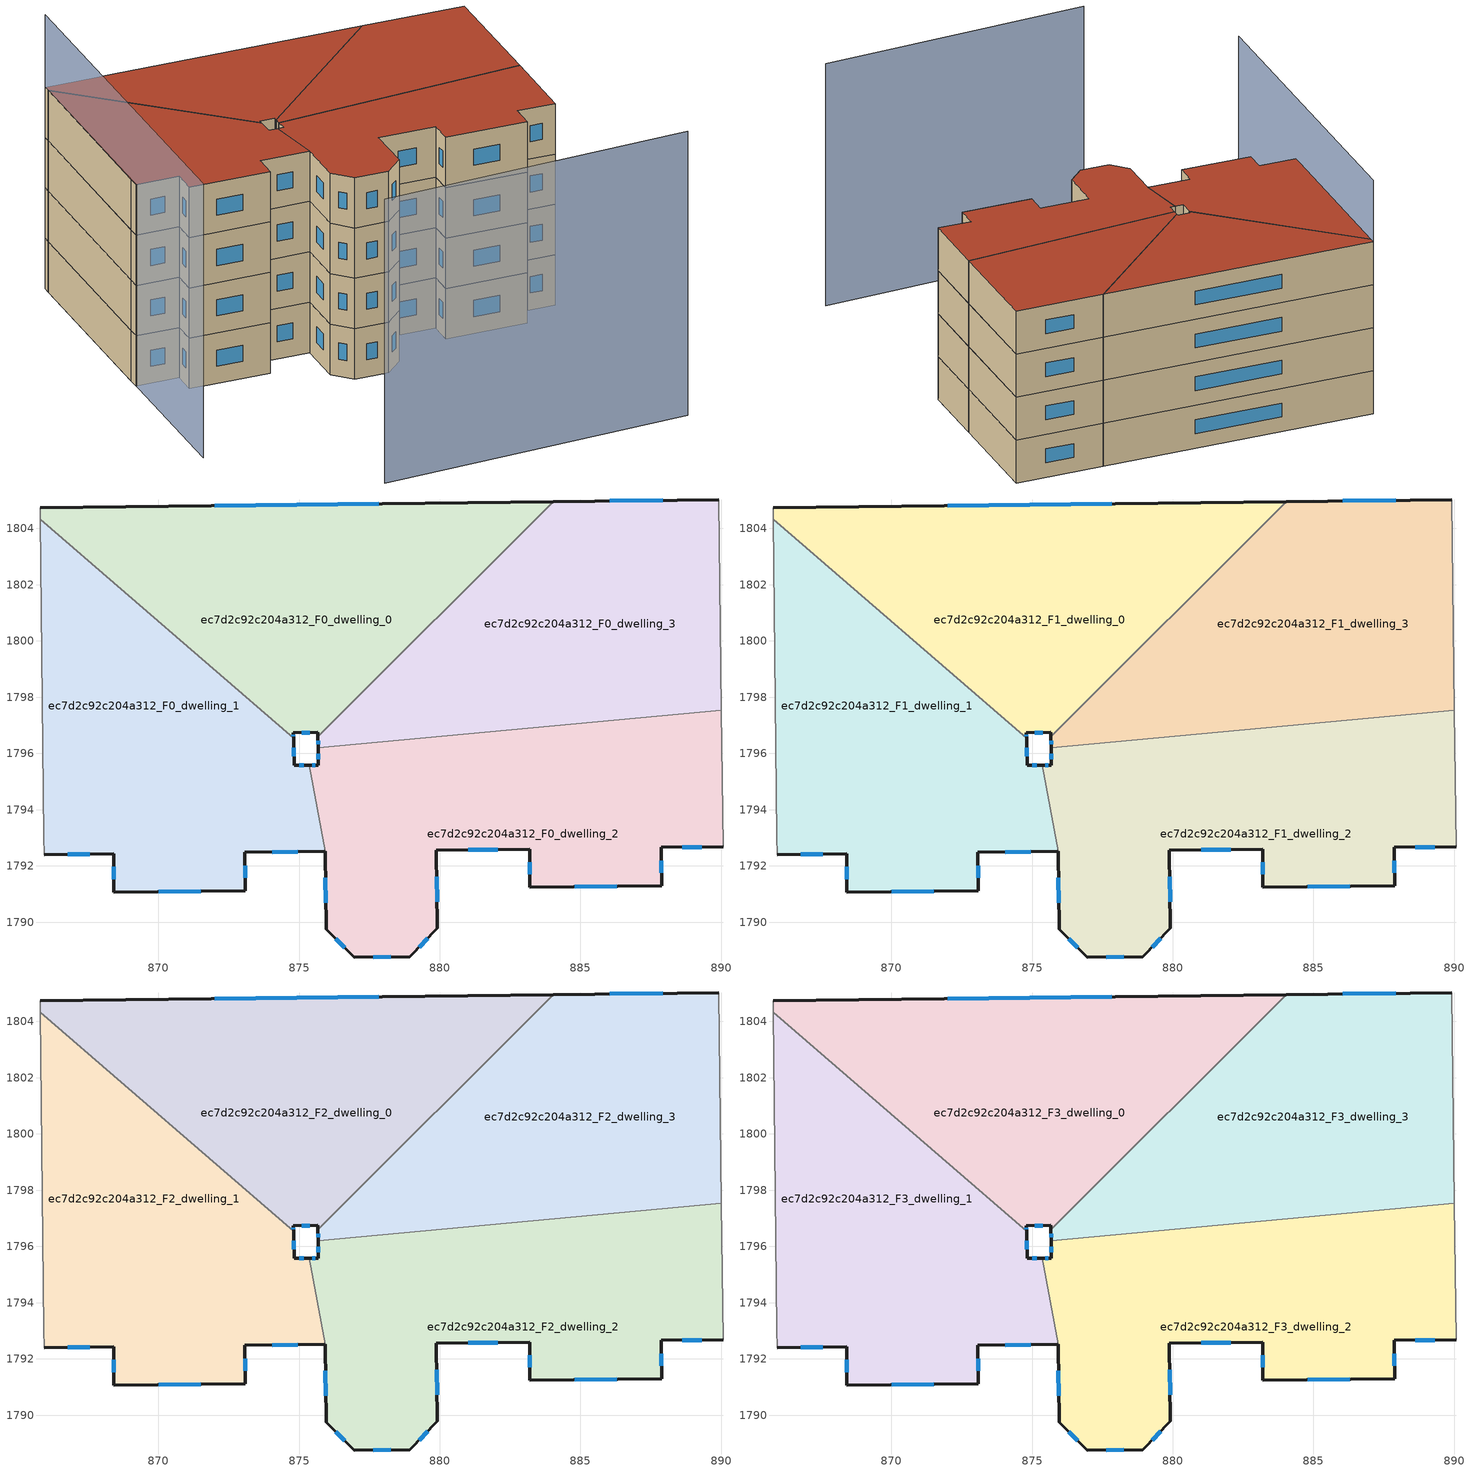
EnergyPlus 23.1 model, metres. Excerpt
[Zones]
ec7d2c92c204a312_F0_dwelling_0
 floor ground (EU_floor_Construction): 884.04,1804.95 875.67,1796.59 875.67,1796.75 874.8,1796.73 874.8,1796.54 865.8,1804.32 865.79,1804.73 z0
 wall outside (EU_wall_Construction): 874.8,1796.54 874.8,1796.73 875.67,1796.75 875.67,1796.59 / 884.04,1804.95 865.79,1804.73 z0:3
 wall adiabatic (EU_wall_Construction): 865.79,1804.73 865.8,1804.32 z0:3
 wall to ec7d2c92c204a312_F0_dwelling_3 (EU_wall_Construction): 875.67,1796.59 884.04,1804.95 z0:3
 wall to ec7d2c92c204a312_F0_dwelling_1 (EU_wall_Construction): 865.8,1804.32 874.8,1796.54 z0:3
 window (EU_Window_Construction): 875.1,1796.74 875.37,1796.74 / 874.8,1796.6 874.8,1796.67 / 877.83,1804.88 872,1804.81 z1.02:1.98
ec7d2c92c204a312_F0_dwelling_1
 floor ground (EU_floor_Construction): 874.8,1796.54 874.82,1795.57 875.35,1795.58 875.93,1792.53 875.92,1792.52 873.07,1792.48 873.09,1791.11 868.42,1791.06 868.41,1792.43 865.94,1792.4 865.93,1793.04 865.8,1804.32 z0
 wall outside (EU_wall_Construction): 865.94,1792.4 868.41,1792.43 868.42,1791.06 873.09,1791.11 873.07,1792.48 875.92,1792.52 / 875.35,1795.58 874.82,1795.57 874.8,1796.54 z0:3
 wall adiabatic (EU_wall_Construction): 865.8,1804.32 865.93,1793.04 865.94,1792.4 z0:3
 wall to ec7d2c92c204a312_F0_dwelling_2 (EU_wall_Construction): 875.92,1792.52 875.93,1792.52 / 875.93,1792.53 875.35,1795.58 z0:3
 window (EU_Window_Construction): 874.04,1792.5 874.95,1792.51 / 873.08,1791.58 873.08,1792.02 / 870.01,1791.08 871.5,1791.09 / 868.41,1791.96 868.42,1791.53 / 866.78,1792.41 867.57,1792.42 / 874.82,1795.9 874.81,1796.21 / 875.17,1795.58 875,1795.58 z1.02:1.98
ec7d2c92c204a312_F0_dwelling_2
 floor ground (EU_floor_Construction): 890.01,1797.53 890.07,1792.68 887.87,1792.66 887.88,1791.29 883.2,1791.24 883.19,1792.6 879.88,1792.56 879.92,1789.78 878.93,1788.77 876.97,1788.75 875.96,1789.74 875.92,1792.52 875.93,1792.52 875.35,1795.58 875.69,1795.59 875.68,1796.2 z0
 wall outside (EU_wall_Construction): 875.68,1796.2 875.69,1795.59 875.35,1795.58 / 875.92,1792.52 875.96,1789.74 876.97,1788.75 878.93,1788.77 879.92,1789.78 879.88,1792.56 883.19,1792.6 883.2,1791.24 887.88,1791.29 887.87,1792.66 890.07,1792.68 z0:3
 wall adiabatic (EU_wall_Construction): 890.07,1792.68 890.01,1797.53 z0:3
 wall to ec7d2c92c204a312_F0_dwelling_3 (EU_wall_Construction): 890.01,1797.53 875.68,1796.2 z0:3
 window (EU_Window_Construction): 875.58,1795.58 875.47,1795.58 / 875.68,1795.99 875.69,1795.8 / 888.62,1792.67 889.32,1792.67 / 887.88,1791.76 887.87,1792.19 / 884.8,1791.26 886.29,1791.27 / 883.2,1792.14 883.2,1791.7 / 881.01,1792.57 882.07,1792.59 / 879.91,1790.73 879.9,1791.61 / 879.27,1789.12 879.58,1789.44 / 877.64,1788.76 878.26,1788.77 / 876.3,1789.41 876.63,1789.09 / 875.94,1791.58 875.95,1790.69 z1.02:1.98
ec7d2c92c204a312_F0_dwelling_3
 floor ground (EU_floor_Construction): 889.93,1805.02 890.01,1797.53 875.68,1796.2 875.67,1796.59 884.04,1804.95 z0
 wall outside (EU_wall_Construction): 875.67,1796.59 875.68,1796.2 / 889.93,1805.02 884.04,1804.95 z0:3
 wall adiabatic (EU_wall_Construction): 890.01,1797.53 889.93,1805.02 z0:3
 window (EU_Window_Construction): 875.68,1796.45 875.68,1796.33 / 887.92,1805 886.04,1804.98 z1.02:1.98
ec7d2c92c204a312_F1_dwelling_0
 floor to ec7d2c92c204a312_F0_dwelling_0 (EU_floor_Construction): 884.04,1804.95 875.67,1796.59 875.67,1796.75 874.8,1796.73 874.8,1796.54 865.8,1804.32 865.79,1804.73 z3
 wall outside (EU_wall_Construction): 874.8,1796.54 874.8,1796.73 875.67,1796.75 875.67,1796.59 / 884.04,1804.95 865.79,1804.73 z3:6
 wall adiabatic (EU_wall_Construction): 865.79,1804.73 865.8,1804.32 z3:6
 wall to ec7d2c92c204a312_F1_dwelling_3 (EU_wall_Construction): 875.67,1796.59 884.04,1804.95 z3:6
 wall to ec7d2c92c204a312_F1_dwelling_1 (EU_wall_Construction): 865.8,1804.32 874.8,1796.54 z3:6
 window (EU_Window_Construction): 875.1,1796.74 875.37,1796.74 / 874.8,1796.6 874.8,1796.67 / 877.83,1804.88 872,1804.81 z4.02:4.98
ec7d2c92c204a312_F1_dwelling_1
 floor to ec7d2c92c204a312_F0_dwelling_1 (EU_floor_Construction): 874.8,1796.54 874.82,1795.57 875.35,1795.58 875.93,1792.52 875.92,1792.52 873.07,1792.48 873.09,1791.11 868.42,1791.06 868.41,1792.43 865.94,1792.4 865.93,1793.04 865.8,1804.32 z3
 wall outside (EU_wall_Construction): 865.94,1792.4 868.41,1792.43 868.42,1791.06 873.09,1791.11 873.07,1792.48 875.92,1792.52 / 875.35,1795.58 874.82,1795.57 874.8,1796.54 z3:6
 wall adiabatic (EU_wall_Construction): 865.8,1804.32 865.93,1793.04 865.94,1792.4 z3:6
 wall to ec7d2c92c204a312_F1_dwelling_2 (EU_wall_Construction): 875.92,1792.52 875.93,1792.52 / 875.93,1792.53 875.35,1795.58 z3:6
 window (EU_Window_Construction): 874.04,1792.5 874.95,1792.51 / 873.08,1791.58 873.08,1792.02 / 870.01,1791.08 871.5,1791.09 / 868.41,1791.96 868.42,1791.53 / 866.78,1792.41 867.57,1792.42 / 874.82,1795.9 874.81,1796.21 / 875.17,1795.58 875,1795.58 z4.02:4.98
ec7d2c92c204a312_F1_dwelling_2
 floor to ec7d2c92c204a312_F0_dwelling_2 (EU_floor_Construction): 890.01,1797.53 890.07,1792.68 887.87,1792.66 887.88,1791.29 883.2,1791.24 883.19,1792.6 879.88,1792.56 879.92,1789.78 878.93,1788.77 876.97,1788.75 875.96,1789.74 875.92,1792.52 875.93,1792.52 875.35,1795.58 875.69,1795.59 875.68,1796.2 z3
 wall outside (EU_wall_Construction): 875.68,1796.2 875.69,1795.59 875.35,1795.58 / 875.92,1792.52 875.96,1789.74 876.97,1788.75 878.93,1788.77 879.92,1789.78 879.88,1792.56 883.19,1792.6 883.2,1791.24 887.88,1791.29 887.87,1792.66 890.07,1792.68 z3:6
 wall adiabatic (EU_wall_Construction): 890.07,1792.68 890.01,1797.53 z3:6
 wall to ec7d2c92c204a312_F1_dwelling_3 (EU_wall_Construction): 890.01,1797.53 875.68,1796.2 z3:6
 window (EU_Window_Construction): 875.58,1795.58 875.47,1795.58 / 875.68,1795.99 875.69,1795.8 / 888.62,1792.67 889.32,1792.67 / 887.88,1791.76 887.87,1792.19 / 884.8,1791.26 886.29,1791.27 / 883.2,1792.14 883.2,1791.7 / 881.01,1792.57 882.07,1792.59 / 879.91,1790.73 879.9,1791.61 / 879.27,1789.12 879.58,1789.44 / 877.64,1788.76 878.26,1788.77 / 876.3,1789.41 876.63,1789.09 / 875.94,1791.58 875.95,1790.69 z4.02:4.98
ec7d2c92c204a312_F1_dwelling_3
 floor to ec7d2c92c204a312_F0_dwelling_3 (EU_floor_Construction): 889.92,1805.02 890.01,1797.53 875.68,1796.2 875.67,1796.59 884.04,1804.95 z3
 wall outside (EU_wall_Construction): 875.67,1796.59 875.68,1796.2 / 889.93,1805.02 884.04,1804.95 z3:6
 wall adiabatic (EU_wall_Construction): 890.01,1797.53 889.93,1805.02 z3:6
 window (EU_Window_Construction): 875.68,1796.45 875.68,1796.33 / 887.92,1805 886.04,1804.98 z4.02:4.98
ec7d2c92c204a312_F2_dwelling_0
 floor to ec7d2c92c204a312_F1_dwelling_0 (EU_floor_Construction): 884.04,1804.95 875.67,1796.59 875.67,1796.75 874.8,1796.73 874.8,1796.54 865.8,1804.32 865.79,1804.73 z6
 wall outside (EU_wall_Construction): 874.8,1796.54 874.8,1796.73 875.67,1796.75 875.67,1796.59 / 884.04,1804.95 865.79,1804.73 z6:9
 wall adiabatic (EU_wall_Construction): 865.79,1804.73 865.8,1804.32 z6:9
 wall to ec7d2c92c204a312_F2_dwelling_3 (EU_wall_Construction): 875.67,1796.59 884.04,1804.95 z6:9
 wall to ec7d2c92c204a312_F2_dwelling_1 (EU_wall_Construction): 865.8,1804.32 874.8,1796.54 z6:9
 window (EU_Window_Construction): 875.1,1796.74 875.37,1796.74 / 874.8,1796.6 874.8,1796.67 / 877.83,1804.88 872,1804.81 z7.02:7.98
ec7d2c92c204a312_F2_dwelling_1
 floor to ec7d2c92c204a312_F1_dwelling_1 (EU_floor_Construction): 874.8,1796.54 874.82,1795.57 875.35,1795.58 875.93,1792.52 875.92,1792.52 873.07,1792.48 873.09,1791.11 868.42,1791.06 868.41,1792.43 865.94,1792.4 865.93,1793.04 865.8,1804.32 z6
 wall outside (EU_wall_Construction): 865.94,1792.4 868.41,1792.43 868.42,1791.06 873.09,1791.11 873.07,1792.48 875.92,1792.52 / 875.35,1795.58 874.82,1795.57 874.8,1796.54 z6:9
 wall adiabatic (EU_wall_Construction): 865.8,1804.32 865.93,1793.04 865.94,1792.4 z6:9
 wall to ec7d2c92c204a312_F2_dwelling_2 (EU_wall_Construction): 875.92,1792.52 875.93,1792.52 / 875.93,1792.53 875.35,1795.58 z6:9
 window (EU_Window_Construction): 874.04,1792.5 874.95,1792.51 / 873.08,1791.58 873.08,1792.02 / 870.01,1791.08 871.5,1791.09 / 868.41,1791.96 868.42,1791.53 / 866.78,1792.41 867.57,1792.42 / 874.82,1795.9 874.81,1796.21 / 875.17,1795.58 875,1795.58 z7.02:7.98
ec7d2c92c204a312_F2_dwelling_2
 floor to ec7d2c92c204a312_F1_dwelling_2 (EU_floor_Construction): 890.01,1797.53 890.07,1792.68 887.87,1792.66 887.88,1791.29 883.2,1791.24 883.19,1792.6 879.88,1792.56 879.92,1789.78 878.93,1788.77 876.97,1788.75 875.96,1789.74 875.92,1792.52 875.93,1792.52 875.35,1795.58 875.69,1795.59 875.68,1796.2 z6
 wall outside (EU_wall_Construction): 875.68,1796.2 875.69,1795.59 875.35,1795.58 / 875.92,1792.52 875.96,1789.74 876.97,1788.75 878.93,1788.77 879.92,1789.78 879.88,1792.56 883.19,1792.6 883.2,1791.24 887.88,1791.29 887.87,1792.66 890.07,1792.68 z6:9
 wall adiabatic (EU_wall_Construction): 890.07,1792.68 890.01,1797.53 z6:9
 wall to ec7d2c92c204a312_F2_dwelling_3 (EU_wall_Construction): 890.01,1797.53 875.68,1796.2 z6:9
 window (EU_Window_Construction): 875.58,1795.58 875.47,1795.58 / 875.68,1795.99 875.69,1795.8 / 888.62,1792.67 889.32,1792.67 / 887.88,1791.76 887.87,1792.19 / 884.8,1791.26 886.29,1791.27 / 883.2,1792.14 883.2,1791.7 / 881.01,1792.57 882.07,1792.59 / 879.91,1790.73 879.9,1791.61 / 879.27,1789.12 879.58,1789.44 / 877.64,1788.76 878.26,1788.77 / 876.3,1789.41 876.63,1789.09 / 875.94,1791.58 875.95,1790.69 z7.02:7.98
ec7d2c92c204a312_F2_dwelling_3
 floor to ec7d2c92c204a312_F1_dwelling_3 (EU_floor_Construction): 889.92,1805.02 890.01,1797.53 875.68,1796.2 875.67,1796.59 884.04,1804.95 z6
 wall outside (EU_wall_Construction): 875.67,1796.59 875.68,1796.2 / 889.93,1805.02 884.04,1804.95 z6:9
 wall adiabatic (EU_wall_Construction): 890.01,1797.53 889.93,1805.02 z6:9
 window (EU_Window_Construction): 875.68,1796.45 875.68,1796.33 / 887.92,1805 886.04,1804.98 z7.02:7.98
ec7d2c92c204a312_F3_dwelling_0
 floor to ec7d2c92c204a312_F2_dwelling_0 (EU_floor_Construction): 884.04,1804.95 875.67,1796.59 875.67,1796.75 874.8,1796.73 874.8,1796.54 865.8,1804.32 865.79,1804.73 z9
 wall outside (EU_wall_Construction): 874.8,1796.54 874.8,1796.73 875.67,1796.75 875.67,1796.59 / 884.04,1804.95 865.79,1804.73 z9:12
 wall adiabatic (EU_wall_Construction): 865.79,1804.73 865.8,1804.32 z9:12
 wall to ec7d2c92c204a312_F3_dwelling_3 (EU_wall_Construction): 875.67,1796.59 884.04,1804.95 z9:12
 wall to ec7d2c92c204a312_F3_dwelling_1 (EU_wall_Construction): 865.8,1804.32 874.8,1796.54 z9:12
 window (EU_Window_Construction): 875.1,1796.74 875.37,1796.74 / 874.8,1796.6 874.8,1796.67 / 877.83,1804.88 872,1804.81 z10.02:10.98
 roof outside (EU_roof_Construction): 875.67,1796.59 884.04,1804.95 865.79,1804.73 865.8,1804.32 874.8,1796.54 874.8,1796.73 875.67,1796.75 z12
ec7d2c92c204a312_F3_dwelling_1
 floor to ec7d2c92c204a312_F2_dwelling_1 (EU_floor_Construction): 874.8,1796.54 874.82,1795.57 875.35,1795.58 875.93,1792.52 875.92,1792.52 873.07,1792.48 873.09,1791.11 868.42,1791.06 868.41,1792.43 865.94,1792.4 865.93,1793.04 865.8,1804.32 z9
 wall outside (EU_wall_Construction): 865.94,1792.4 868.41,1792.43 868.42,1791.06 873.09,1791.11 873.07,1792.48 875.92,1792.52 / 875.35,1795.58 874.82,1795.57 874.8,1796.54 z9:12
 wall adiabatic (EU_wall_Construction): 865.8,1804.32 865.93,1793.04 865.94,1792.4 z9:12
 wall to ec7d2c92c204a312_F3_dwelling_2 (EU_wall_Construction): 875.92,1792.52 875.93,1792.52 / 875.93,1792.53 875.35,1795.58 z9:12
 window (EU_Window_Construction): 874.04,1792.5 874.95,1792.51 / 873.08,1791.58 873.08,1792.02 / 870.01,1791.08 871.5,1791.09 / 868.41,1791.96 868.42,1791.53 / 866.78,1792.41 867.57,1792.42 / 874.82,1795.9 874.81,1796.21 / 875.17,1795.58 875,1795.58 z10.02:10.98
 roof outside (EU_roof_Construction): 875.93,1792.52 875.35,1795.58 874.82,1795.57 874.8,1796.54 865.8,1804.32 865.93,1793.04 865.94,1792.4 868.41,1792.43 868.42,1791.06 873.09,1791.11 873.07,1792.48 875.92,1792.52 z12
ec7d2c92c204a312_F3_dwelling_2
 floor to ec7d2c92c204a312_F2_dwelling_2 (EU_floor_Construction): 890.01,1797.53 890.07,1792.68 887.87,1792.66 887.88,1791.29 883.2,1791.24 883.19,1792.6 879.88,1792.56 879.92,1789.78 878.93,1788.77 876.97,1788.75 875.96,1789.74 875.92,1792.52 875.93,1792.52 875.35,1795.58 875.69,1795.59 875.68,1796.2 z9
 wall outside (EU_wall_Construction): 875.68,1796.2 875.69,1795.59 875.35,1795.58 / 875.92,1792.52 875.96,1789.74 876.97,1788.75 878.93,1788.77 879.92,1789.78 879.88,1792.56 883.19,1792.6 883.2,1791.24 887.88,1791.29 887.87,1792.66 890.07,1792.68 z9:12
 wall adiabatic (EU_wall_Construction): 890.07,1792.68 890.01,1797.53 z9:12
 wall to ec7d2c92c204a312_F3_dwelling_3 (EU_wall_Construction): 890.01,1797.53 875.68,1796.2 z9:12
 window (EU_Window_Construction): 875.58,1795.58 875.47,1795.58 / 875.68,1795.99 875.69,1795.8 / 888.62,1792.67 889.32,1792.67 / 887.88,1791.76 887.87,1792.19 / 884.8,1791.26 886.29,1791.27 / 883.2,1792.14 883.2,1791.7 / 881.01,1792.57 882.07,1792.59 / 879.91,1790.73 879.9,1791.61 / 879.27,1789.12 879.58,1789.44 / 877.64,1788.76 878.26,1788.77 / 876.3,1789.41 876.63,1789.09 / 875.94,1791.58 875.95,1790.69 z10.02:10.98
 roof outside (EU_roof_Construction): 887.88,1791.29 887.87,1792.66 890.07,1792.68 890.01,1797.53 875.68,1796.2 875.69,1795.59 875.35,1795.58 875.93,1792.52 875.92,1792.52 875.96,1789.74 876.97,1788.75 878.93,1788.77 879.92,1789.78 879.88,1792.56 883.19,1792.6 883.2,1791.24 z12
ec7d2c92c204a312_F3_dwelling_3
 floor to ec7d2c92c204a312_F2_dwelling_3 (EU_floor_Construction): 889.92,1805.02 890.01,1797.53 875.68,1796.2 875.67,1796.59 884.04,1804.95 z9
 wall outside (EU_wall_Construction): 875.67,1796.59 875.68,1796.2 / 889.93,1805.02 884.04,1804.95 z9:12
 wall adiabatic (EU_wall_Construction): 890.01,1797.53 889.93,1805.02 z9:12
 window (EU_Window_Construction): 875.68,1796.45 875.68,1796.33 / 887.92,1805 886.04,1804.98 z10.02:10.98
 roof outside (EU_roof_Construction): 890.01,1797.53 889.93,1805.02 884.04,1804.95 875.67,1796.59 875.68,1796.2 z12
shading: 873.84,1776.98 891.69,1778.17 z0:16.9; 865.79,1804.73 866.05,1783.37 z0:16.3
[Building]
EU S2 Campaign: North Axis=0; Terrain=City; Solar Distribution=FullExterior
[Site:Location]
Vienna: Latitude=48; Longitude=16.5; Time Zone=1; Elevation=183
[SizingPeriod:WeatherFileDays]
AnnualSizingPeriod: Begin Month=1; Begin Day of Month=1; End Month=12; End Day of Month=31; Day of Week for Start Day=Monday; Use Weather File Daylight Saving Period=No; Use Weather File Rain and Snow Indicators=No
[MATERIAL]
EU_InternalMass_Material: Roughness=MediumRough; Thickness=0.1; Conductivity=1; Density=1800; Specific Heat=900; Thermal Absorptance=0.9; Solar Absorptance=0.7; Visible Absorptance=0.7
[MATERIAL:NOMASS] Roughness=MediumRough; Thermal Absorptance=0.9; Solar Absorptance=0.7; Visible Absorptance=0.7
Name | Thermal Resistance
EU_wall_NoMass | 0.942466
EU_roof_NoMass | 0.551687
EU_floor_NoMass | 0.66527
[WINDOWMATERIAL:SIMPLEGLAZINGSYSTEM]
EU_Window_SimpleGlazing: UFactor=2.03367; Solar Heat Gain Coefficient=0.65; Visible Transmittance=0.65
[CONSTRUCTION]
EU_wall_Construction: EU_wall_NoMass
EU_roof_Construction: EU_roof_NoMass
EU_floor_Construction: EU_floor_NoMass
EU_Window_Construction: EU_Window_SimpleGlazing
EU_InternalMass_Construction: EU_InternalMass_Material
[ZONE] Type=1; Multiplier=1; Ceiling Height=autocalculate; Floor Area=autocalculate; Part of Total Floor Area=Yes
Name | Volume
ec7d2c92c204a312_F0_dwelling_0; ec7d2c92c204a312_F1_dwelling_0; ec7d2c92c204a312_F2_dwelling_0; ec7d2c92c204a312_F3_dwelling_0 | 242.654
ec7d2c92c204a312_F0_dwelling_1 | 240.064
ec7d2c92c204a312_F1_dwelling_1; ec7d2c92c204a312_F2_dwelling_1; ec7d2c92c204a312_F3_dwelling_1 | 240.065
ec7d2c92c204a312_F0_dwelling_2; ec7d2c92c204a312_F1_dwelling_2; ec7d2c92c204a312_F2_dwelling_2; ec7d2c92c204a312_F3_dwelling_2 | 245.219
ec7d2c92c204a312_F0_dwelling_3; ec7d2c92c204a312_F1_dwelling_3; ec7d2c92c204a312_F2_dwelling_3; ec7d2c92c204a312_F3_dwelling_3 | 242.657
[INTERNALMASS] Construction=EU_InternalMass_Construction
Name | Zone or ZoneList | Surface Area
ec7d2c92c204a312_F0_dwelling_0_EU_InternalMass | ec7d2c92c204a312_F0_dwelling_0 | 80.8844
ec7d2c92c204a312_F0_dwelling_1_EU_InternalMass | ec7d2c92c204a312_F0_dwelling_1 | 80.0224
ec7d2c92c204a312_F0_dwelling_2_EU_InternalMass | ec7d2c92c204a312_F0_dwelling_2 | 81.7395
ec7d2c92c204a312_F0_dwelling_3_EU_InternalMass | ec7d2c92c204a312_F0_dwelling_3 | 80.8855
ec7d2c92c204a312_F1_dwelling_0_EU_InternalMass | ec7d2c92c204a312_F1_dwelling_0 | 80.8844
ec7d2c92c204a312_F1_dwelling_1_EU_InternalMass | ec7d2c92c204a312_F1_dwelling_1 | 80.0224
ec7d2c92c204a312_F1_dwelling_2_EU_InternalMass | ec7d2c92c204a312_F1_dwelling_2 | 81.7395
ec7d2c92c204a312_F1_dwelling_3_EU_InternalMass | ec7d2c92c204a312_F1_dwelling_3 | 80.8855
ec7d2c92c204a312_F2_dwelling_0_EU_InternalMass | ec7d2c92c204a312_F2_dwelling_0 | 80.8844
ec7d2c92c204a312_F2_dwelling_1_EU_InternalMass | ec7d2c92c204a312_F2_dwelling_1 | 80.0224
ec7d2c92c204a312_F2_dwelling_2_EU_InternalMass | ec7d2c92c204a312_F2_dwelling_2 | 81.7395
ec7d2c92c204a312_F2_dwelling_3_EU_InternalMass | ec7d2c92c204a312_F2_dwelling_3 | 80.8855
ec7d2c92c204a312_F3_dwelling_0_EU_InternalMass | ec7d2c92c204a312_F3_dwelling_0 | 80.8844
ec7d2c92c204a312_F3_dwelling_1_EU_InternalMass | ec7d2c92c204a312_F3_dwelling_1 | 80.0224
ec7d2c92c204a312_F3_dwelling_2_EU_InternalMass | ec7d2c92c204a312_F3_dwelling_2 | 81.7395
ec7d2c92c204a312_F3_dwelling_3_EU_InternalMass | ec7d2c92c204a312_F3_dwelling_3 | 80.8855
[OTHEREQUIPMENT] Fuel Type=Electricity; Design Level Calculation Method=Watts/Area; Power per Zone Floor Area=1; Fraction Latent=0; Fraction Radiant=0; Fraction Lost=0; Carbon Dioxide Generation Rate=0; EndUse Subcategory=EU_Step8_InternalGains
Name | Zone or ZoneList or Space or SpaceList | Schedule
EU_Step8_InternalGain_ec7d2c92c204a312_F0_dwelling_0_f000 | ec7d2c92c204a312_F0_dwelling_0 | EU_Step8_GainSchedule_ec7d2c92c204a312_F0_dwelling_0_f000
EU_Step8_InternalGain_ec7d2c92c204a312_F0_dwelling_1_f000 | ec7d2c92c204a312_F0_dwelling_1 | EU_Step8_GainSchedule_ec7d2c92c204a312_F0_dwelling_1_f000
EU_Step8_InternalGain_ec7d2c92c204a312_F0_dwelling_2_f000 | ec7d2c92c204a312_F0_dwelling_2 | EU_Step8_GainSchedule_ec7d2c92c204a312_F0_dwelling_2_f000
EU_Step8_InternalGain_ec7d2c92c204a312_F0_dwelling_3_f000 | ec7d2c92c204a312_F0_dwelling_3 | EU_Step8_GainSchedule_ec7d2c92c204a312_F0_dwelling_3_f000
EU_Step8_InternalGain_ec7d2c92c204a312_F1_dwelling_0_f000 | ec7d2c92c204a312_F1_dwelling_0 | EU_Step8_GainSchedule_ec7d2c92c204a312_F1_dwelling_0_f000
EU_Step8_InternalGain_ec7d2c92c204a312_F1_dwelling_1_f000 | ec7d2c92c204a312_F1_dwelling_1 | EU_Step8_GainSchedule_ec7d2c92c204a312_F1_dwelling_1_f000
EU_Step8_InternalGain_ec7d2c92c204a312_F1_dwelling_2_f000 | ec7d2c92c204a312_F1_dwelling_2 | EU_Step8_GainSchedule_ec7d2c92c204a312_F1_dwelling_2_f000
EU_Step8_InternalGain_ec7d2c92c204a312_F1_dwelling_3_f000 | ec7d2c92c204a312_F1_dwelling_3 | EU_Step8_GainSchedule_ec7d2c92c204a312_F1_dwelling_3_f000
EU_Step8_InternalGain_ec7d2c92c204a312_F2_dwelling_0_f000 | ec7d2c92c204a312_F2_dwelling_0 | EU_Step8_GainSchedule_ec7d2c92c204a312_F2_dwelling_0_f000
EU_Step8_InternalGain_ec7d2c92c204a312_F2_dwelling_1_f000 | ec7d2c92c204a312_F2_dwelling_1 | EU_Step8_GainSchedule_ec7d2c92c204a312_F2_dwelling_1_f000
EU_Step8_InternalGain_ec7d2c92c204a312_F2_dwelling_2_f000 | ec7d2c92c204a312_F2_dwelling_2 | EU_Step8_GainSchedule_ec7d2c92c204a312_F2_dwelling_2_f000
EU_Step8_InternalGain_ec7d2c92c204a312_F2_dwelling_3_f000 | ec7d2c92c204a312_F2_dwelling_3 | EU_Step8_GainSchedule_ec7d2c92c204a312_F2_dwelling_3_f000
EU_Step8_InternalGain_ec7d2c92c204a312_F3_dwelling_0_f000 | ec7d2c92c204a312_F3_dwelling_0 | EU_Step8_GainSchedule_ec7d2c92c204a312_F3_dwelling_0_f000
EU_Step8_InternalGain_ec7d2c92c204a312_F3_dwelling_1_f000 | ec7d2c92c204a312_F3_dwelling_1 | EU_Step8_GainSchedule_ec7d2c92c204a312_F3_dwelling_1_f000
EU_Step8_InternalGain_ec7d2c92c204a312_F3_dwelling_2_f000 | ec7d2c92c204a312_F3_dwelling_2 | EU_Step8_GainSchedule_ec7d2c92c204a312_F3_dwelling_2_f000
EU_Step8_InternalGain_ec7d2c92c204a312_F3_dwelling_3_f000 | ec7d2c92c204a312_F3_dwelling_3 | EU_Step8_GainSchedule_ec7d2c92c204a312_F3_dwelling_3_f000
[ZONEVENTILATION:DESIGNFLOWRATE] Schedule=EU_AlwaysOn; Design Flow Rate Calculation Method=AirChanges/Hour; Air Changes per Hour=0.530523; Ventilation Type=Natural; Fan Pressure Rise=0; Fan Total Efficiency=1; Constant Term Coefficient=1; Temperature Term Coefficient=0; Velocity Term Coefficient=0; Velocity Squared Term Coefficient=0; Minimum Indoor Temperature=-100; Maximum Indoor Temperature=100; Delta Temperature=-100; Minimum Outdoor Temperature=-100; Maximum Outdoor Temperature=100; Maximum Wind Speed=40
Name | Zone or ZoneList or Space or SpaceList
EU_ConstantAir_ec7d2c92c204a312_F0_dwelling_0 | ec7d2c92c204a312_F0_dwelling_0
EU_ConstantAir_ec7d2c92c204a312_F0_dwelling_1 | ec7d2c92c204a312_F0_dwelling_1
EU_ConstantAir_ec7d2c92c204a312_F0_dwelling_2 | ec7d2c92c204a312_F0_dwelling_2
EU_ConstantAir_ec7d2c92c204a312_F0_dwelling_3 | ec7d2c92c204a312_F0_dwelling_3
EU_ConstantAir_ec7d2c92c204a312_F1_dwelling_0 | ec7d2c92c204a312_F1_dwelling_0
EU_ConstantAir_ec7d2c92c204a312_F1_dwelling_1 | ec7d2c92c204a312_F1_dwelling_1
EU_ConstantAir_ec7d2c92c204a312_F1_dwelling_2 | ec7d2c92c204a312_F1_dwelling_2
EU_ConstantAir_ec7d2c92c204a312_F1_dwelling_3 | ec7d2c92c204a312_F1_dwelling_3
EU_ConstantAir_ec7d2c92c204a312_F2_dwelling_0 | ec7d2c92c204a312_F2_dwelling_0
EU_ConstantAir_ec7d2c92c204a312_F2_dwelling_1 | ec7d2c92c204a312_F2_dwelling_1
EU_ConstantAir_ec7d2c92c204a312_F2_dwelling_2 | ec7d2c92c204a312_F2_dwelling_2
EU_ConstantAir_ec7d2c92c204a312_F2_dwelling_3 | ec7d2c92c204a312_F2_dwelling_3
EU_ConstantAir_ec7d2c92c204a312_F3_dwelling_0 | ec7d2c92c204a312_F3_dwelling_0
EU_ConstantAir_ec7d2c92c204a312_F3_dwelling_1 | ec7d2c92c204a312_F3_dwelling_1
EU_ConstantAir_ec7d2c92c204a312_F3_dwelling_2 | ec7d2c92c204a312_F3_dwelling_2
EU_ConstantAir_ec7d2c92c204a312_F3_dwelling_3 | ec7d2c92c204a312_F3_dwelling_3
[HVACTEMPLATE:THERMOSTAT] Constant Heating Setpoint=20; Constant Cooling Setpoint=50
EU_HeatOnly_ec7d2c92c204a312_F0_dwelling_0; EU_HeatOnly_ec7d2c92c204a312_F0_dwelling_1; EU_HeatOnly_ec7d2c92c204a312_F0_dwelling_2; EU_HeatOnly_ec7d2c92c204a312_F0_dwelling_3; EU_HeatOnly_ec7d2c92c204a312_F1_dwelling_0; EU_HeatOnly_ec7d2c92c204a312_F1_dwelling_1; EU_HeatOnly_ec7d2c92c204a312_F1_dwelling_2; EU_HeatOnly_ec7d2c92c204a312_F1_dwelling_3; EU_HeatOnly_ec7d2c92c204a312_F2_dwelling_0; EU_HeatOnly_ec7d2c92c204a312_F2_dwelling_1; EU_HeatOnly_ec7d2c92c204a312_F2_dwelling_2; EU_HeatOnly_ec7d2c92c204a312_F2_dwelling_3; EU_HeatOnly_ec7d2c92c204a312_F3_dwelling_0; EU_HeatOnly_ec7d2c92c204a312_F3_dwelling_1; EU_HeatOnly_ec7d2c92c204a312_F3_dwelling_2; EU_HeatOnly_ec7d2c92c204a312_F3_dwelling_3
[HVACTEMPLATE:ZONE:IDEALLOADSAIRSYSTEM] System Availability Schedule=EU_AlwaysOn; Maximum Heating Supply Air Temperature=50; Minimum Cooling Supply Air Temperature=13; Maximum Heating Supply Air Humidity Ratio=0.0156; Minimum Cooling Supply Air Humidity Ratio=0.0077; Heating Limit=NoLimit; Cooling Limit=NoLimit; Heating Availability Schedule=EU_AlwaysOn; Cooling Availability Schedule=EU_CoolingOff; Dehumidification Control Type=ConstantSensibleHeatRatio; Cooling Sensible Heat Ratio=0.7; Dehumidification Setpoint=60; Humidification Control Type=None; Humidification Setpoint=30; Outdoor Air Method=None; Outdoor Air Flow Rate per Person=0.00944; Outdoor Air Flow Rate per Zone Floor Area=0; Outdoor Air Flow Rate per Zone=0; Demand Controlled Ventilation Type=None; Outdoor Air Economizer Type=NoEconomizer; Heat Recovery Type=None; Sensible Heat Recovery Effectiveness=0.7; Latent Heat Recovery Effectiveness=0.65
Name | Template Thermostat
ec7d2c92c204a312_F0_dwelling_0 | EU_HeatOnly_ec7d2c92c204a312_F0_dwelling_0
ec7d2c92c204a312_F0_dwelling_1 | EU_HeatOnly_ec7d2c92c204a312_F0_dwelling_1
ec7d2c92c204a312_F0_dwelling_2 | EU_HeatOnly_ec7d2c92c204a312_F0_dwelling_2
ec7d2c92c204a312_F0_dwelling_3 | EU_HeatOnly_ec7d2c92c204a312_F0_dwelling_3
ec7d2c92c204a312_F1_dwelling_0 | EU_HeatOnly_ec7d2c92c204a312_F1_dwelling_0
ec7d2c92c204a312_F1_dwelling_1 | EU_HeatOnly_ec7d2c92c204a312_F1_dwelling_1
ec7d2c92c204a312_F1_dwelling_2 | EU_HeatOnly_ec7d2c92c204a312_F1_dwelling_2
ec7d2c92c204a312_F1_dwelling_3 | EU_HeatOnly_ec7d2c92c204a312_F1_dwelling_3
ec7d2c92c204a312_F2_dwelling_0 | EU_HeatOnly_ec7d2c92c204a312_F2_dwelling_0
ec7d2c92c204a312_F2_dwelling_1 | EU_HeatOnly_ec7d2c92c204a312_F2_dwelling_1
ec7d2c92c204a312_F2_dwelling_2 | EU_HeatOnly_ec7d2c92c204a312_F2_dwelling_2
ec7d2c92c204a312_F2_dwelling_3 | EU_HeatOnly_ec7d2c92c204a312_F2_dwelling_3
ec7d2c92c204a312_F3_dwelling_0 | EU_HeatOnly_ec7d2c92c204a312_F3_dwelling_0
ec7d2c92c204a312_F3_dwelling_1 | EU_HeatOnly_ec7d2c92c204a312_F3_dwelling_1
ec7d2c92c204a312_F3_dwelling_2 | EU_HeatOnly_ec7d2c92c204a312_F3_dwelling_2
ec7d2c92c204a312_F3_dwelling_3 | EU_HeatOnly_ec7d2c92c204a312_F3_dwelling_3
[SIZING:ZONE] Zone Cooling Design Supply Air Temperature Input Method=SupplyAirTemperature; Zone Cooling Design Supply Air Temperature=13; Zone Heating Design Supply Air Temperature Input Method=SupplyAirTemperature; Zone Heating Design Supply Air Temperature=50; Zone Cooling Design Supply Air Humidity Ratio=0.008; Zone Heating Design Supply Air Humidity Ratio=0.008; Cooling Design Air Flow Method=DesignDay; Cooling Design Air Flow Rate=0; Cooling Minimum Air Flow per Zone Floor Area=0.000762; Cooling Minimum Air Flow=0; Cooling Minimum Air Flow Fraction=0.2; Heating Design Air Flow Method=DesignDay; Heating Design Air Flow Rate=0; Heating Maximum Air Flow per Zone Floor Area=0.002032; Heating Maximum Air Flow=0.141576; Heating Maximum Air Flow Fraction=0.3; Account for Dedicated Outdoor Air System=No; Dedicated Outdoor Air System Control Strategy=NeutralSupplyAir; Dedicated Outdoor Air Low Setpoint Temperature for Design=autosize; Dedicated Outdoor Air High Setpoint Temperature for Design=autosize; Zone Load Sizing Method=Sensible Load Only No Latent Load; Zone Latent Cooling Design Supply Air Humidity Ratio Input Method=HumidityRatioDifference; Zone Cooling Design Supply Air Humidity Ratio Difference=0.005; Zone Latent Heating Design Supply Air Humidity Ratio Input Method=HumidityRatioDifference; Zone Humidification Design Supply Air Humidity Ratio Difference=0.005
ec7d2c92c204a312_F0_dwelling_0; ec7d2c92c204a312_F0_dwelling_1; ec7d2c92c204a312_F0_dwelling_2; ec7d2c92c204a312_F0_dwelling_3; ec7d2c92c204a312_F1_dwelling_0; ec7d2c92c204a312_F1_dwelling_1; ec7d2c92c204a312_F1_dwelling_2; ec7d2c92c204a312_F1_dwelling_3; ec7d2c92c204a312_F2_dwelling_0; ec7d2c92c204a312_F2_dwelling_1; ec7d2c92c204a312_F2_dwelling_2; ec7d2c92c204a312_F2_dwelling_3; ec7d2c92c204a312_F3_dwelling_0; ec7d2c92c204a312_F3_dwelling_1; ec7d2c92c204a312_F3_dwelling_2; ec7d2c92c204a312_F3_dwelling_3
[SCHEDULE:CONSTANT]
Name | Hourly Value
EU_AlwaysOn | 1
EU_CoolingOff | 0
[SCHEDULE:FILE] Column Number=1; Rows to Skip at Top=0; Number of Hours of Data=8760; Column Separator=Comma; Interpolate to Timestep=No; Minutes per Item=60; Adjust Schedule for Daylight Savings=Yes
Name | File
EU_Step8_GainSchedule_ec7d2c92c204a312_F0_dwelling_0_f000 | ../../schedules/ec7d2c92c204a312/ec7d2c92c204a312_F0_dwelling_0_f000_gain.csv
EU_Step8_GainSchedule_ec7d2c92c204a312_F0_dwelling_1_f000 | ../../schedules/ec7d2c92c204a312/ec7d2c92c204a312_F0_dwelling_1_f000_gain.csv
EU_Step8_GainSchedule_ec7d2c92c204a312_F0_dwelling_2_f000 | ../../schedules/ec7d2c92c204a312/ec7d2c92c204a312_F0_dwelling_2_f000_gain.csv
EU_Step8_GainSchedule_ec7d2c92c204a312_F0_dwelling_3_f000 | ../../schedules/ec7d2c92c204a312/ec7d2c92c204a312_F0_dwelling_3_f000_gain.csv
EU_Step8_GainSchedule_ec7d2c92c204a312_F1_dwelling_0_f000 | ../../schedules/ec7d2c92c204a312/ec7d2c92c204a312_F1_dwelling_0_f000_gain.csv
EU_Step8_GainSchedule_ec7d2c92c204a312_F1_dwelling_1_f000 | ../../schedules/ec7d2c92c204a312/ec7d2c92c204a312_F1_dwelling_1_f000_gain.csv
EU_Step8_GainSchedule_ec7d2c92c204a312_F1_dwelling_2_f000 | ../../schedules/ec7d2c92c204a312/ec7d2c92c204a312_F1_dwelling_2_f000_gain.csv
EU_Step8_GainSchedule_ec7d2c92c204a312_F1_dwelling_3_f000 | ../../schedules/ec7d2c92c204a312/ec7d2c92c204a312_F1_dwelling_3_f000_gain.csv
EU_Step8_GainSchedule_ec7d2c92c204a312_F2_dwelling_0_f000 | ../../schedules/ec7d2c92c204a312/ec7d2c92c204a312_F2_dwelling_0_f000_gain.csv
EU_Step8_GainSchedule_ec7d2c92c204a312_F2_dwelling_1_f000 | ../../schedules/ec7d2c92c204a312/ec7d2c92c204a312_F2_dwelling_1_f000_gain.csv
EU_Step8_GainSchedule_ec7d2c92c204a312_F2_dwelling_2_f000 | ../../schedules/ec7d2c92c204a312/ec7d2c92c204a312_F2_dwelling_2_f000_gain.csv
EU_Step8_GainSchedule_ec7d2c92c204a312_F2_dwelling_3_f000 | ../../schedules/ec7d2c92c204a312/ec7d2c92c204a312_F2_dwelling_3_f000_gain.csv
EU_Step8_GainSchedule_ec7d2c92c204a312_F3_dwelling_0_f000 | ../../schedules/ec7d2c92c204a312/ec7d2c92c204a312_F3_dwelling_0_f000_gain.csv
EU_Step8_GainSchedule_ec7d2c92c204a312_F3_dwelling_1_f000 | ../../schedules/ec7d2c92c204a312/ec7d2c92c204a312_F3_dwelling_1_f000_gain.csv
EU_Step8_GainSchedule_ec7d2c92c204a312_F3_dwelling_2_f000 | ../../schedules/ec7d2c92c204a312/ec7d2c92c204a312_F3_dwelling_2_f000_gain.csv
EU_Step8_GainSchedule_ec7d2c92c204a312_F3_dwelling_3_f000 | ../../schedules/ec7d2c92c204a312/ec7d2c92c204a312_F3_dwelling_3_f000_gain.csv
